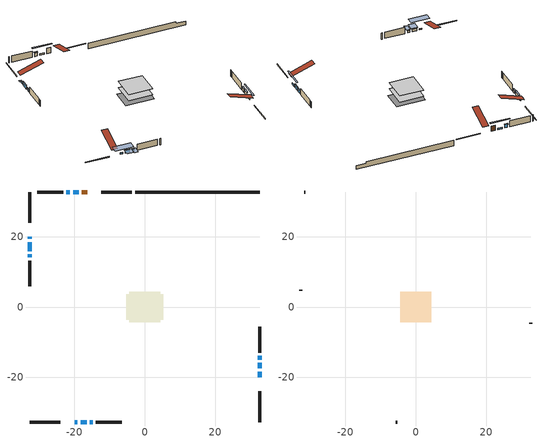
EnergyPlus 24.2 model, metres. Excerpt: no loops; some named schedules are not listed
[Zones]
conditioned space
 floor adiabatic (AdiabaticFloorConstruction): -4.35,-4.35 -4.35,4.35 4.35,4.35 4.35,-4.35 z0.61
 floor foundation (Slab1 construction): -5.18,-3.66 -5.18,3.66 5.18,3.66 5.18,-3.66 z-1.52
 wall outside (RimJoist1 construction): -3.64,32.65 -12.3,32.65 / -32.65,-32.65 -23.99,-32.65 / -32.65,32.65 -32.65,23.99 / 32.65,-32.65 32.65,-23.99 z0.61:0.91
 wall outside (AdiabaticWallConstruction 1): -16.39,32.65 -17.86,32.65 z0.61:2.64
 wall outside (AdiabaticWallConstruction): -32.65,19.9 -32.65,19.34 z0.61:1.53; 32.65,-19.9 32.65,-18.37 / -18.79,32.65 -20.31,32.65 / -19.9,-32.65 -19.13,-32.65 z0.61:1.17; 32.65,-17.44 32.65,-15.89 / 32.65,-14.96 32.65,-13.89 / -21.24,32.65 -22.26,32.65 / -32.65,18.41 -32.65,15.87 z0.61:1.98; -32.65,14.94 -32.65,14.08 / -18.2,-32.65 -16.48,-32.65 z0.61:1.63; -15.55,-32.65 -14.79,-32.65 z0.61:1.43
 wall outside (Wall1 construction): -23.19,32.65 -30.48,32.65 / -13.86,-32.65 -6.57,-32.65 / -32.65,13.15 -32.65,5.86 / 32.65,-12.97 32.65,-5.67 z0.61:3.05
 wall foundation (FoundationWall1 construction): -2.71,32.65,-1.52 -2.71,32.65,0.61 29.11,32.65,0.61 29.11,32.65,0.01 32.65,32.65,0.01 32.65,32.65,-1.52
 window (WindowConstruction 7): -32.65,19.89 -32.65,19.34 z0.61:1.52
 window (WindowConstruction 8): 32.65,-19.89 32.65,-18.37 z0.61:1.17
 window (WindowConstruction 9): -18.79,32.65 -20.31,32.65 z0.61:1.17
 window (WindowConstruction 10): -19.89,-32.65 -19.13,-32.65 z0.61:1.17
 window (WindowConstruction): 32.65,-17.44 32.65,-15.89 z0.61:1.98
 window (WindowConstruction 1): 32.65,-14.96 32.65,-13.9 z0.61:1.98
 window (WindowConstruction 2): -21.24,32.65 -22.26,32.65 z0.61:1.98
 window (WindowConstruction 3): -32.65,18.41 -32.65,15.87 z0.61:1.98
 window (WindowConstruction 4): -32.65,14.94 -32.65,14.08 z0.61:1.62
 window (WindowConstruction 5): -18.2,-32.65 -16.48,-32.65 z0.61:1.62
 window (WindowConstruction 6): -15.55,-32.65 -14.79,-32.65 z0.61:1.42
 door (Door): -16.39,32.65 -17.86,32.65 z0.61:2.64
 ceiling adiabatic (AdiabaticFloorConstruction): 4.35,-4.35 4.35,4.35 -4.35,4.35 -4.35,-4.35 z0.61
attic - vented
 floor to conditioned space (Floor1 construction Reversed): -4.35,-4.35 -4.35,4.35 4.35,4.35 4.35,-4.35 z3.05
 wall outside (Wall2 construction): -31.41,32.65 -31.72,32.65 / -5.64,-32.65 -5.32,-32.65 / -32.65,4.93 -32.65,4.61 / 32.65,-4.74 32.65,-4.43 z0.61:3.05
 roof outside (Roof1 construction): -15.46,32.65,3.05 -15.46,24.17,5.88 -13.23,24.17,5.88 -13.23,32.65,3.05; -20.82,-32.65,3.05 -20.82,-24.17,5.88 -23.06,-24.17,5.88 -23.06,-32.65,3.05; -32.65,20.82,3.05 -24.17,20.82,5.88 -24.17,23.06,5.88 -32.65,23.06,3.05; 32.65,-20.82,3.05 24.17,-20.82,5.88 24.17,-23.06,5.88 32.65,-23.06,3.05
shading: -32.65,19.19 -32.65,20.04 -33.56,20.04 -33.56,19.19 z1.67; 32.65,-15.5 32.65,-22.77 33.06,-22.77 33.06,-15.5 z4.04; -23.18,32.65 -15.92,32.65 -15.92,33.06 -23.18,33.06 z4.04; -16.08,-32.65 -22.95,-32.65 -22.95,-35.18 -16.08,-35.18 z4.22; 32.65,-15.77 32.65,-17.56 33.06,-17.56 33.06,-15.77 z2.1; 32.65,-13.78 32.65,-15.08 33.06,-15.08 33.06,-13.78 z2.1; -22.38,32.65 -21.12,32.65 -21.12,33.06 -22.38,33.06 z2.1; -32.65,15.75 -32.65,18.53 -33.06,18.53 -33.06,15.75 z2.1; -32.65,13.96 -32.65,15.06 -33.06,15.06 -33.06,13.96 z1.74; -16.18,-32.65 -18.5,-32.65 -18.5,-35.18 -16.18,-35.18 z1.92; -14.49,-32.65 -15.85,-32.65 -15.85,-35.18 -14.49,-35.18 z1.72
[Building]
Building 1: Terrain=Suburbs
[Site:Location]
Ottawa Intl AP_ON: Latitude {deg}=45.32; Longitude {deg}=-75.67; Time Zone {hr}=-5; Elevation {m}=115; Keep Site Location Information=Yes
[Site:GroundTemperature:Shallow]
1.18808, -1.19398, -1.38475, -0.254337, 4.28362, 8.80044, 12.7163, 15.1969, 15.4076, 13.3901, 9.57408, 5.19582
[Site:WaterMainsTemperature]
Calculation Method=Schedule; Temperature Schedule=mains temperature schedule
[Material] Roughness=Rough; Thermal Absorptance=0.9
Name | Thickness {m} | Conductivity {W/m-K} | Density {kg/m3} | Specific Heat {J/kg-K} | Solar Absorptance | Visible Absorptance
asphalt or fiberglass shingles | 0.00635 | 0.162714 | 1121.4 | 1465.45 | 0.4 | 0.4
ceiling loosefill ins | 0.0846667 | 0.0480833 | 16.02 | 1046.75 | 0.7 | 0.7
ceiling stud and cavity | 0.1397 | 0.0891429 | 65.682 | 1177.47 | 0.7 | 0.7
concrete 4.0 in. | 0.1016 | 1.803125 | 2242.8 | 837.4 | 0.7 | 0.7
concrete 8.0 in. | 0.2032 | 1.803125 | 2242.8 | 837.4 | 0.7 | 0.7
door material | 0.04445 | 0.053851 | 512.64 | 1214.23 | 0.7 | 0.7
floor covering | 0.0127 | 0.0433444 | 54.468 | 1339.84 | 0.6 | 0.6
floor rigid ins; wall rigid ins | 0.512978 | 0.029427 | 32.04 | 1214.23 | 0.7 | 0.7
floor stud and cavity | 0.1397 | 1.75129 | 37.0049 | 1207.88 | 0.7 | 0.7
furniture material conditioned space 1 | 0.1524 | 0.115458 | 640.8 | 1214.23 | 0.6 | 0.6
gypsum board | 0.0127 | 0.160291 | 801 | 837.4 | 0.6 | 0.6
osb sheathing 0.5 in. | 0.0127 | 0.115458 | 512.64 | 1214.23 | 0.7 | 0.7
osb sheathing 0.75 in. | 0.01905 | 0.115458 | 512.64 | 1214.23 | 0.7 | 0.7
osb sheathing 2.0 in. | 0.0508 | 0.115458 | 512.64 | 1214.23 | 0.7 | 0.7
rim joist stud and cavity | 0.0508 | 0.859146 | 125.044 | 1163.47 | 0.6 | 0.6
wall stud and cavity | 0.1397 | 0.0980698 | 139.0536 | 1170.24 | 0.7 | 0.7
wall stud and cavity 1 | 0.0889 | 6.1454 | 50.32683 | 1063.81 | 0.6 | 0.6
wall stud and cavity 2 | 0.0889 | 0.380278 | 52.3479 | 1209.89 | 0.7 | 0.7
wall stud and cavity 3 | 0.0889 | 0.391764 | 83.0341 | 1211.67 | 0.7 | 0.7
wood siding | 0.0254 | 0.102417 | 544.68 | 1172.36 | 0.4 | 0.4
wood siding 1 | 0.00254 | 0.102417 | 544.68 | 1172.36 | 0.4 | 0.4
wood siding 2; wood siding 3; wood siding 4 | 0.0254 | 0.102417 | 544.68 | 1172.36 | 0.7 | 0.7
[WindowMaterial:SimpleGlazingSystem]
Name | U-Factor {W/m2-K} | Solar Heat Gain Coefficient
WindowMaterial | 2.10767 | 0.59
WindowMaterial 1 | 2.17297 | 0.56
WindowMaterial 2 | 2.18376 | 0.56
WindowMaterial 3 | 2.05033 | 0.61
WindowMaterial 4 | 2.2729 | 0.52
WindowMaterial 5 | 2.35012 | 0.49
WindowMaterial 6 | 3.03092 | 0.6
WindowMaterial 7 | 2.592007 | 0.4
[Construction]
AdiabaticFloorConstruction: floor stud and cavity, floor rigid ins, osb sheathing 0.75 in., floor covering
AdiabaticWallConstruction: wood siding 3, wall rigid ins, wall stud and cavity 2, gypsum board
AdiabaticWallConstruction 1: wood siding 4, wall rigid ins, wall stud and cavity 2, gypsum board
Door: door material
Floor1 construction Reversed: gypsum board, ceiling stud and cavity, ceiling loosefill ins
FoundationWall1 construction: concrete 8.0 in.
furniture construction conditioned space 1: furniture material conditioned space 1
PartitionWallConstruction: gypsum board, wall stud and cavity 3, gypsum board
RimJoist1 construction: wood siding 2, osb sheathing 2.0 in., rim joist stud and cavity
Roof1 construction: asphalt or fiberglass shingles
Slab1 construction: concrete 4.0 in.
Wall1 construction: wood siding, osb sheathing 0.5 in., wall stud and cavity, gypsum board
Wall2 construction: wood siding 1, wall stud and cavity 1
WindowConstruction: WindowMaterial
WindowConstruction 1: WindowMaterial 1
WindowConstruction 10; WindowConstruction 8; WindowConstruction 9: WindowMaterial 7
WindowConstruction 2: WindowMaterial 2
WindowConstruction 3: WindowMaterial 3
WindowConstruction 4; WindowConstruction 5: WindowMaterial 4
WindowConstruction 6: WindowMaterial 5
WindowConstruction 7: WindowMaterial 6
[Zone] Multiplier=1; Part of Total Floor Area=Yes
Name | Volume {m3}
attic - vented | 34.7887
conditioned space | 369.7
[Space]
Name | Zone | Volume {m3}
attic - vented 1 | attic - vented | 34.7887
conditioned space 1 | conditioned space | 369.7
[ZoneInfiltration:EffectiveLeakageArea]
infil attic - vented 1: Zone or Space=attic - vented 1; Schedule=Always On Discrete; Effective Air Leakage Area {cm2}=3192; Stack Coefficient=0.000366136; Wind Coefficient=1.29283e-05
[ZoneMixing]
whole house fan mix: Zone or Space=attic - vented; Schedule=Always On Continuous; Design Flow Rate Calculation Method=Flow/Zone; Design Flow Rate {m3/s}=0; Source Zone or Space=conditioned space
[SurfaceProperty:ExposedFoundationPerimeter]
Slab1: Exposed Perimeter Calculation Method=TotalExposedPerimeter; Total Exposed Perimeter {m}=35.358
[InternalMass] Zone or ZoneList=conditioned space; Space or SpaceList=conditioned space 1
Name | Construction | Surface Area {m2}
furniture mass conditioned space 1 | furniture construction conditioned space 1 | 60.6438
partition wall mass | PartitionWallConstruction | 151.61
[Lights]
interior lighting: Zone or ZoneList or Space or SpaceList=conditioned space 1; Schedule=interior lighting schedule; Design Level Calculation Method=LightingLevel; Lighting Level {W}=343.2; Return Air Fraction=0; Fraction Radiant=0.6; Fraction Visible=0.2; Fraction Replaceable=1
[People]
occupants: Zone or ZoneList or Space or SpaceList=conditioned space 1; Number of People Schedule=occupants schedule; Number of People Calculation Method=People; Number of People=3; Fraction Radiant=0.314171; Sensible Heat Fraction=0.56303; Activity Level Schedule=occupants activity schedule; Carbon Dioxide Generation Rate {m3/s-W}=0; Enable ASHRAE 55 Comfort Warnings=No; Mean Radiant Temperature Calculation Type=EnclosureAveraged
[ElectricEquipment] Zone or ZoneList or Space or SpaceList=conditioned space 1; Design Level Calculation Method=EquipmentLevel
Name | Schedule | Design Level {W} | Fraction Latent | Fraction Radiant | Fraction Lost
clothes dryer | clothes dryer schedule | 140.772 | 0.015 | 0.081 | 0.85
clothes washer | clothes washer schedule | 32.1985 | 0.03 | 0.162 | 0.7
cooking range | cooking range schedule | 215.147 | 0.08 | 0.432 | 0.2
dishwasher | dishwasher schedule | 66.8632 | 0.3 | 0.18 | 0.4
fridge | fridge schedule | 72.9452 | 0 | 0.6 | 0
mech vent house fan | mech vent house fan schedule | 0 | 0 | 0 | 1
mech vent house fan cfis | mech vent house fan cfis schedule | 0 | 0 | 0 | 0
misc plug loads | misc plug loads schedule | 494.7 | 0.045 | 0.513 | 0.1
whole house fan | Always On Discrete | 0 | 0 | 0 | 1
[OtherEquipment] Zone or ZoneList or Space or SpaceList=conditioned space 1; Design Level Calculation Method=EquipmentLevel
Name | Fuel Type | Schedule | Design Level {W} | Fraction Latent | Fraction Radiant | Fraction Lost
clothes dryer 1 | Electricity | clothes dryer schedule | 0 | 0.015 | 0.081 | 0.85
cooking range 1 | Electricity | cooking range schedule | 0 | 0.08 | 0.432 | 0.2
general water use latent | None | general water use schedule | 62.594 | 1 | 0 | 0
general water use sensible | None | general water use schedule | -61.6891 | 0 | 0.6 | 0
mech vent house fan latent load | None | Always On Discrete | 0 | 1 | 0 | 0
mech vent house fan sensible load | None | Always On Discrete | 0 | 0 | 0 | 0
water heater energy adjustment1 | Electricity | Always On Discrete | 0.01 | 0 | 0 | 1
[ZoneInfiltration:DesignFlowRate] Zone or ZoneList or Space or SpaceList=conditioned space 1; Schedule=Always On Discrete; Design Flow Rate Calculation Method=Flow/Zone; Design Flow Rate {m3/s}=0
infil flow; natural vent flow; whole house fan flow
[Foundation:Kiva]
Foundation Kiva 1: Initial Indoor Air Temperature {C}=18; Wall Height Above Grade {m}=0.609996; Wall Depth Below Slab {m}=0.2032
[Foundation:Kiva:Settings]
Soil Conductivity {W/m-K}=0.849921; Soil Density {kg/m3}=1842.3; Soil Specific Heat {J/kg-K}=418.7; Ground Solar Absorptivity=0.9; Ground Thermal Absorptivity=0.9; Ground Surface Roughness {m}=0.03; Far-Field Width {m}=40; Deep-Ground Boundary Condition=ZeroFlux; Deep-Ground Depth {m}=40; Minimum Cell Dimension {m}=0.2; Maximum Cell Growth Coefficient=3; Simulation Timestep=Timestep
[Exterior:Lights]
exterior lighting: Schedule=exterior lighting schedule; Design Level {W}=75.6
[Schedule:Constant]
Name | Hourly Value
Always On Continuous; mech vent house fan schedule; mech vent house fan cfis schedule; Always On Discrete | 1
occupants activity schedule | 117.228
fridge schedule | 0
[Schedule:Day:Interval]
interior lighting schedule day: No, 01:00, 0.108182, 04:00, 0.0901515, 05:00, 0.0991667, 06:00, 0.162273, 07:00, 0.270455, 08:00, 0.342576, 10:00, 0.369621, 11:00, 0.351591, 12:00, 0.333561, 13:00, 0.324545, 14:00, 0.31553, 15:00, 0.333561, 16:00, 0.369621, 17:00, 0.450758, 18:00, 0.585985, 19:00, 0.775303, 20:00, 0.955606, 21:00, 0.991667, 22:00, 0.712197, 23:00, 0.360606, 24:00, 0.162273
interior lighting schedule day 1: No, 01:00, 0.100909, 04:00, 0.0840909, 05:00, 0.0925, 06:00, 0.151364, 07:00, 0.252273, 08:00, 0.319545, 10:00, 0.344773, 11:00, 0.327955, 12:00, 0.311136, 13:00, 0.302727, 14:00, 0.294318, 15:00, 0.311136, 16:00, 0.344773, 17:00, 0.420455, 18:00, 0.546591, 19:00, 0.723182, 20:00, 0.891364, 21:00, 0.925, 22:00, 0.664318, 23:00, 0.336364, 24:00, 0.151364
interior lighting schedule day 2: No, 01:00, 0.0927273, 04:00, 0.0772727, 05:00, 0.085, 06:00, 0.139091, 07:00, 0.231818, 08:00, 0.293636, 10:00, 0.316818, 11:00, 0.301364, 12:00, 0.285909, 13:00, 0.278182, 14:00, 0.270455, 15:00, 0.285909, 16:00, 0.316818, 17:00, 0.386364, 18:00, 0.502273, 19:00, 0.664545, 20:00, 0.819091, 21:00, 0.85, 22:00, 0.610455, 23:00, 0.309091, 24:00, 0.139091
interior lighting schedule day 3: No, 01:00, 0.0845455, 04:00, 0.0704545, 05:00, 0.0775, 06:00, 0.126818, 07:00, 0.211364, 08:00, 0.267727, 10:00, 0.288864, 11:00, 0.274773, 12:00, 0.260682, 13:00, 0.253636, 14:00, 0.246591, 15:00, 0.260682, 16:00, 0.288864, 17:00, 0.352273, 18:00, 0.457955, 19:00, 0.605909, 20:00, 0.746818, 21:00, 0.775, 22:00, 0.556591, 23:00, 0.281818, 24:00, 0.126818
interior lighting schedule default day: No, 24:00, 0
[Schedule:Week:Daily]
interior lighting schedule Week Rule - Jan1-Jan27: interior lighting schedule day, interior lighting schedule day, interior lighting schedule day, interior lighting schedule day, interior lighting schedule day, interior lighting schedule day, interior lighting schedule day, interior lighting schedule default day, interior lighting schedule default day, interior lighting schedule default day, interior lighting schedule default day, interior lighting schedule default day
interior lighting schedule Week Rule - Jan28-Feb3: interior lighting schedule day, interior lighting schedule day, interior lighting schedule day, interior lighting schedule day, interior lighting schedule day 1, interior lighting schedule day 1, interior lighting schedule day 1, interior lighting schedule default day, interior lighting schedule default day, interior lighting schedule default day, interior lighting schedule default day, interior lighting schedule default day
interior lighting schedule Week Rule - Feb4-Feb24: interior lighting schedule day 1, interior lighting schedule day 1, interior lighting schedule day 1, interior lighting schedule day 1, interior lighting schedule day 1, interior lighting schedule day 1, interior lighting schedule day 1, interior lighting schedule default day, interior lighting schedule default day, interior lighting schedule default day, interior lighting schedule default day, interior lighting schedule default day
interior lighting schedule Week Rule - Feb25-Mar3: interior lighting schedule day 1, interior lighting schedule day 1, interior lighting schedule day 1, interior lighting schedule day 1, interior lighting schedule day 2, interior lighting schedule day 2, interior lighting schedule day 2, interior lighting schedule default day, interior lighting schedule default day, interior lighting schedule default day, interior lighting schedule default day, interior lighting schedule default day
interior lighting schedule Week Rule - Mar4-Mar31: interior lighting schedule day 2, interior lighting schedule day 2, interior lighting schedule day 2, interior lighting schedule day 2, interior lighting schedule day 2, interior lighting schedule day 2, interior lighting schedule day 2, interior lighting schedule default day, interior lighting schedule default day, interior lighting schedule default day, interior lighting schedule default day, interior lighting schedule default day
interior lighting schedule Week Rule - Apr1-Apr28: interior lighting schedule day 3, interior lighting schedule day 3, interior lighting schedule day 3, interior lighting schedule day 3, interior lighting schedule day 3, interior lighting schedule day 3, interior lighting schedule day 3, interior lighting schedule default day, interior lighting schedule default day, interior lighting schedule default day, interior lighting schedule default day, interior lighting schedule default day
interior lighting schedule Week Rule - Apr29-May5: interior lighting schedule day 3, interior lighting schedule day 3, interior lighting schedule day 4, interior lighting schedule day 4, interior lighting schedule day 4, interior lighting schedule day 4, interior lighting schedule day 4, interior lighting schedule default day, interior lighting schedule default day, interior lighting schedule default day, interior lighting schedule default day, interior lighting schedule default day
interior lighting schedule Week Rule - May6-May26: interior lighting schedule day 4, interior lighting schedule day 4, interior lighting schedule day 4, interior lighting schedule day 4, interior lighting schedule day 4, interior lighting schedule day 4, interior lighting schedule day 4, interior lighting schedule default day, interior lighting schedule default day, interior lighting schedule default day, interior lighting schedule default day, interior lighting schedule default day
interior lighting schedule Week Rule - May27-Jun2: interior lighting schedule day 4, interior lighting schedule day 4, interior lighting schedule day 4, interior lighting schedule day 4, interior lighting schedule day 4, interior lighting schedule day 5, interior lighting schedule day 5, interior lighting schedule default day, interior lighting schedule default day, interior lighting schedule default day, interior lighting schedule default day, interior lighting schedule default day
interior lighting schedule Week Rule - Jun3-Jun30: interior lighting schedule day 5, interior lighting schedule day 5, interior lighting schedule day 5, interior lighting schedule day 5, interior lighting schedule day 5, interior lighting schedule day 5, interior lighting schedule day 5, interior lighting schedule default day, interior lighting schedule default day, interior lighting schedule default day, interior lighting schedule default day, interior lighting schedule default day
interior lighting schedule Week Rule - Jul1-Jul28: interior lighting schedule day 6, interior lighting schedule day 6, interior lighting schedule day 6, interior lighting schedule day 6, interior lighting schedule day 6, interior lighting schedule day 6, interior lighting schedule day 6, interior lighting schedule default day, interior lighting schedule default day, interior lighting schedule default day, interior lighting schedule default day, interior lighting schedule default day
interior lighting schedule Week Rule - Jul29-Aug4: interior lighting schedule day 6, interior lighting schedule day 6, interior lighting schedule day 6, interior lighting schedule day 7, interior lighting schedule day 7, interior lighting schedule day 7, interior lighting schedule day 7, interior lighting schedule default day, interior lighting schedule default day, interior lighting schedule default day, interior lighting schedule default day, interior lighting schedule default day
interior lighting schedule Week Rule - Aug5-Aug25: interior lighting schedule day 7, interior lighting schedule day 7, interior lighting schedule day 7, interior lighting schedule day 7, interior lighting schedule day 7, interior lighting schedule day 7, interior lighting schedule day 7, interior lighting schedule default day, interior lighting schedule default day, interior lighting schedule default day, interior lighting schedule default day, interior lighting schedule default day
interior lighting schedule Week Rule - Aug26-Sep1: interior lighting schedule day 7, interior lighting schedule day 7, interior lighting schedule day 7, interior lighting schedule day 7, interior lighting schedule day 7, interior lighting schedule day 7, interior lighting schedule day 8, interior lighting schedule default day, interior lighting schedule default day, interior lighting schedule default day, interior lighting schedule default day, interior lighting schedule default day
interior lighting schedule Week Rule - Sep2-Sep29: interior lighting schedule day 8, interior lighting schedule day 8, interior lighting schedule day 8, interior lighting schedule day 8, interior lighting schedule day 8, interior lighting schedule day 8, interior lighting schedule day 8, interior lighting schedule default day, interior lighting schedule default day, interior lighting schedule default day, interior lighting schedule default day, interior lighting schedule default day
interior lighting schedule Week Rule - Sep30-Oct6: interior lighting schedule day 8, interior lighting schedule day 9, interior lighting schedule day 9, interior lighting schedule day 9, interior lighting schedule day 9, interior lighting schedule day 9, interior lighting schedule day 9, interior lighting schedule default day, interior lighting schedule default day, interior lighting schedule default day, interior lighting schedule default day, interior lighting schedule default day
interior lighting schedule Week Rule - Oct7-Oct27: interior lighting schedule day 9, interior lighting schedule day 9, interior lighting schedule day 9, interior lighting schedule day 9, interior lighting schedule day 9, interior lighting schedule day 9, interior lighting schedule day 9, interior lighting schedule default day, interior lighting schedule default day, interior lighting schedule default day, interior lighting schedule default day, interior lighting schedule default day
interior lighting schedule Week Rule - Oct28-Nov3: interior lighting schedule day 9, interior lighting schedule day 9, interior lighting schedule day 9, interior lighting schedule day 9, interior lighting schedule day 10, interior lighting schedule day 10, interior lighting schedule day 10, interior lighting schedule default day, interior lighting schedule default day, interior lighting schedule default day, interior lighting schedule default day, interior lighting schedule default day
interior lighting schedule Week Rule - Nov4-Nov24: interior lighting schedule day 10, interior lighting schedule day 10, interior lighting schedule day 10, interior lighting schedule day 10, interior lighting schedule day 10, interior lighting schedule day 10, interior lighting schedule day 10, interior lighting schedule default day, interior lighting schedule default day, interior lighting schedule default day, interior lighting schedule default day, interior lighting schedule default day
interior lighting schedule Week Rule - Nov25-Dec1: interior lighting schedule day 10, interior lighting schedule day 10, interior lighting schedule day 10, interior lighting schedule day 10, interior lighting schedule day 10, interior lighting schedule day 10, interior lighting schedule day 11, interior lighting schedule default day, interior lighting schedule default day, interior lighting schedule default day, interior lighting schedule default day, interior lighting schedule default day
interior lighting schedule Week Rule - Dec2-Dec31: interior lighting schedule day 11, interior lighting schedule day 11, interior lighting schedule day 11, interior lighting schedule day 11, interior lighting schedule day 11, interior lighting schedule day 11, interior lighting schedule day 11, interior lighting schedule default day, interior lighting schedule default day, interior lighting schedule default day, interior lighting schedule default day, interior lighting schedule default day
occupants schedule Week Rule - Jan1-Dec31: occupants schedule day, occupants schedule day, occupants schedule day, occupants schedule day, occupants schedule day, occupants schedule day, occupants schedule day, occupants schedule default day, occupants schedule default day, occupants schedule default day, occupants schedule default day, occupants schedule default day
clothes dryer schedule Week Rule - Jan1-Dec31: clothes dryer schedule day, clothes dryer schedule day, clothes dryer schedule day, clothes dryer schedule day, clothes dryer schedule day, clothes dryer schedule day, clothes dryer schedule day, clothes dryer schedule default day, clothes dryer schedule default day, clothes dryer schedule default day, clothes dryer schedule default day, clothes dryer schedule default day
clothes washer schedule Week Rule - Jan1-Dec31: clothes washer schedule day, clothes washer schedule day, clothes washer schedule day, clothes washer schedule day, clothes washer schedule day, clothes washer schedule day, clothes washer schedule day, clothes washer schedule default day, clothes washer schedule default day, clothes washer schedule default day, clothes washer schedule default day, clothes washer schedule default day
cooking range schedule Week Rule - Jan1-Dec31: cooking range schedule day, cooking range schedule day, cooking range schedule day, cooking range schedule day, cooking range schedule day, cooking range schedule day, cooking range schedule day, cooking range schedule default day, cooking range schedule default day, cooking range schedule default day, cooking range schedule default day, cooking range schedule default day
dishwasher schedule Week Rule - Jan1-Dec31: dishwasher schedule day, dishwasher schedule day, dishwasher schedule day, dishwasher schedule day, dishwasher schedule day, dishwasher schedule day, dishwasher schedule day, dishwasher schedule default day, dishwasher schedule default day, dishwasher schedule default day, dishwasher schedule default day, dishwasher schedule default day
misc plug loads schedule Week Rule - Jan1-Dec31: misc plug loads schedule day, misc plug loads schedule day, misc plug loads schedule day, misc plug loads schedule day, misc plug loads schedule day, misc plug loads schedule day, misc plug loads schedule day, misc plug loads schedule default day, misc plug loads schedule default day, misc plug loads schedule default day, misc plug loads schedule default day, misc plug loads schedule default day
general water use schedule Week Rule - Jan1-Dec31: general water use schedule day, general water use schedule day, general water use schedule day, general water use schedule day, general water use schedule day, general water use schedule day, general water use schedule day, general water use schedule default day, general water use schedule default day, general water use schedule default day, general water use schedule default day, general water use schedule default day
exterior lighting schedule Week Rule - Jan1-Jan27: exterior lighting schedule day, exterior lighting schedule day, exterior lighting schedule day, exterior lighting schedule day, exterior lighting schedule day, exterior lighting schedule day, exterior lighting schedule day, exterior lighting schedule default day, exterior lighting schedule default day, exterior lighting schedule default day, exterior lighting schedule default day, exterior lighting schedule default day
exterior lighting schedule Week Rule - Jan28-Feb3: exterior lighting schedule day, exterior lighting schedule day, exterior lighting schedule day, exterior lighting schedule day, exterior lighting schedule day 1, exterior lighting schedule day 1, exterior lighting schedule day 1, exterior lighting schedule default day, exterior lighting schedule default day, exterior lighting schedule default day, exterior lighting schedule default day, exterior lighting schedule default day
exterior lighting schedule Week Rule - Feb4-Feb24: exterior lighting schedule day 1, exterior lighting schedule day 1, exterior lighting schedule day 1, exterior lighting schedule day 1, exterior lighting schedule day 1, exterior lighting schedule day 1, exterior lighting schedule day 1, exterior lighting schedule default day, exterior lighting schedule default day, exterior lighting schedule default day, exterior lighting schedule default day, exterior lighting schedule default day
exterior lighting schedule Week Rule - Feb25-Mar3: exterior lighting schedule day 1, exterior lighting schedule day 1, exterior lighting schedule day 1, exterior lighting schedule day 1, exterior lighting schedule day 2, exterior lighting schedule day 2, exterior lighting schedule day 2, exterior lighting schedule default day, exterior lighting schedule default day, exterior lighting schedule default day, exterior lighting schedule default day, exterior lighting schedule default day
exterior lighting schedule Week Rule - Mar4-Mar31: exterior lighting schedule day 2, exterior lighting schedule day 2, exterior lighting schedule day 2, exterior lighting schedule day 2, exterior lighting schedule day 2, exterior lighting schedule day 2, exterior lighting schedule day 2, exterior lighting schedule default day, exterior lighting schedule default day, exterior lighting schedule default day, exterior lighting schedule default day, exterior lighting schedule default day
exterior lighting schedule Week Rule - Apr1-Apr28: exterior lighting schedule day 3, exterior lighting schedule day 3, exterior lighting schedule day 3, exterior lighting schedule day 3, exterior lighting schedule day 3, exterior lighting schedule day 3, exterior lighting schedule day 3, exterior lighting schedule default day, exterior lighting schedule default day, exterior lighting schedule default day, exterior lighting schedule default day, exterior lighting schedule default day
exterior lighting schedule Week Rule - Apr29-May5: exterior lighting schedule day 3, exterior lighting schedule day 3, exterior lighting schedule day 4, exterior lighting schedule day 4, exterior lighting schedule day 4, exterior lighting schedule day 4, exterior lighting schedule day 4, exterior lighting schedule default day, exterior lighting schedule default day, exterior lighting schedule default day, exterior lighting schedule default day, exterior lighting schedule default day
exterior lighting schedule Week Rule - May6-May26: exterior lighting schedule day 4, exterior lighting schedule day 4, exterior lighting schedule day 4, exterior lighting schedule day 4, exterior lighting schedule day 4, exterior lighting schedule day 4, exterior lighting schedule day 4, exterior lighting schedule default day, exterior lighting schedule default day, exterior lighting schedule default day, exterior lighting schedule default day, exterior lighting schedule default day
exterior lighting schedule Week Rule - May27-Jun2: exterior lighting schedule day 4, exterior lighting schedule day 4, exterior lighting schedule day 4, exterior lighting schedule day 4, exterior lighting schedule day 4, exterior lighting schedule day 5, exterior lighting schedule day 5, exterior lighting schedule default day, exterior lighting schedule default day, exterior lighting schedule default day, exterior lighting schedule default day, exterior lighting schedule default day
exterior lighting schedule Week Rule - Jun3-Jun30: exterior lighting schedule day 5, exterior lighting schedule day 5, exterior lighting schedule day 5, exterior lighting schedule day 5, exterior lighting schedule day 5, exterior lighting schedule day 5, exterior lighting schedule day 5, exterior lighting schedule default day, exterior lighting schedule default day, exterior lighting schedule default day, exterior lighting schedule default day, exterior lighting schedule default day
exterior lighting schedule Week Rule - Jul1-Jul28: exterior lighting schedule day 6, exterior lighting schedule day 6, exterior lighting schedule day 6, exterior lighting schedule day 6, exterior lighting schedule day 6, exterior lighting schedule day 6, exterior lighting schedule day 6, exterior lighting schedule default day, exterior lighting schedule default day, exterior lighting schedule default day, exterior lighting schedule default day, exterior lighting schedule default day
exterior lighting schedule Week Rule - Jul29-Aug4: exterior lighting schedule day 6, exterior lighting schedule day 6, exterior lighting schedule day 6, exterior lighting schedule day 7, exterior lighting schedule day 7, exterior lighting schedule day 7, exterior lighting schedule day 7, exterior lighting schedule default day, exterior lighting schedule default day, exterior lighting schedule default day, exterior lighting schedule default day, exterior lighting schedule default day
exterior lighting schedule Week Rule - Aug5-Aug25: exterior lighting schedule day 7, exterior lighting schedule day 7, exterior lighting schedule day 7, exterior lighting schedule day 7, exterior lighting schedule day 7, exterior lighting schedule day 7, exterior lighting schedule day 7, exterior lighting schedule default day, exterior lighting schedule default day, exterior lighting schedule default day, exterior lighting schedule default day, exterior lighting schedule default day
exterior lighting schedule Week Rule - Aug26-Sep1: exterior lighting schedule day 7, exterior lighting schedule day 7, exterior lighting schedule day 7, exterior lighting schedule day 7, exterior lighting schedule day 7, exterior lighting schedule day 7, exterior lighting schedule day 8, exterior lighting schedule default day, exterior lighting schedule default day, exterior lighting schedule default day, exterior lighting schedule default day, exterior lighting schedule default day
exterior lighting schedule Week Rule - Sep2-Sep29: exterior lighting schedule day 8, exterior lighting schedule day 8, exterior lighting schedule day 8, exterior lighting schedule day 8, exterior lighting schedule day 8, exterior lighting schedule day 8, exterior lighting schedule day 8, exterior lighting schedule default day, exterior lighting schedule default day, exterior lighting schedule default day, exterior lighting schedule default day, exterior lighting schedule default day
exterior lighting schedule Week Rule - Sep30-Oct6: exterior lighting schedule day 8, exterior lighting schedule day 9, exterior lighting schedule day 9, exterior lighting schedule day 9, exterior lighting schedule day 9, exterior lighting schedule day 9, exterior lighting schedule day 9, exterior lighting schedule default day, exterior lighting schedule default day, exterior lighting schedule default day, exterior lighting schedule default day, exterior lighting schedule default day
exterior lighting schedule Week Rule - Oct7-Oct27: exterior lighting schedule day 9, exterior lighting schedule day 9, exterior lighting schedule day 9, exterior lighting schedule day 9, exterior lighting schedule day 9, exterior lighting schedule day 9, exterior lighting schedule day 9, exterior lighting schedule default day, exterior lighting schedule default day, exterior lighting schedule default day, exterior lighting schedule default day, exterior lighting schedule default day
exterior lighting schedule Week Rule - Oct28-Nov3: exterior lighting schedule day 9, exterior lighting schedule day 9, exterior lighting schedule day 9, exterior lighting schedule day 9, exterior lighting schedule day 10, exterior lighting schedule day 10, exterior lighting schedule day 10, exterior lighting schedule default day, exterior lighting schedule default day, exterior lighting schedule default day, exterior lighting schedule default day, exterior lighting schedule default day
exterior lighting schedule Week Rule - Nov4-Nov24: exterior lighting schedule day 10, exterior lighting schedule day 10, exterior lighting schedule day 10, exterior lighting schedule day 10, exterior lighting schedule day 10, exterior lighting schedule day 10, exterior lighting schedule day 10, exterior lighting schedule default day, exterior lighting schedule default day, exterior lighting schedule default day, exterior lighting schedule default day, exterior lighting schedule default day
exterior lighting schedule Week Rule - Nov25-Dec1: exterior lighting schedule day 10, exterior lighting schedule day 10, exterior lighting schedule day 10, exterior lighting schedule day 10, exterior lighting schedule day 10, exterior lighting schedule day 10, exterior lighting schedule day 11, exterior lighting schedule default day, exterior lighting schedule default day, exterior lighting schedule default day, exterior lighting schedule default day, exterior lighting schedule default day
exterior lighting schedule Week Rule - Dec2-Dec31: exterior lighting schedule day 11, exterior lighting schedule day 11, exterior lighting schedule day 11, exterior lighting schedule day 11, exterior lighting schedule day 11, exterior lighting schedule day 11, exterior lighting schedule day 11, exterior lighting schedule default day, exterior lighting schedule default day, exterior lighting schedule default day, exterior lighting schedule default day, exterior lighting schedule default day
[Schedule:Year]
interior lighting schedule: interior lighting schedule Week Rule - Jan1-Jan27, 1, 1, 1, 27, interior lighting schedule Week Rule - Jan28-Feb3, 1, 28, 2, 3, interior lighting schedule Week Rule - Feb4-Feb24, 2, 4, 2, 24, interior lighting schedule Week Rule - Feb25-Mar3, 2, 25, 3, 3, interior lighting schedule Week Rule - Mar4-Mar31, 3, 4, 3, 31, interior lighting schedule Week Rule - Apr1-Apr28, 4, 1, 4, 28, interior lighting schedule Week Rule - Apr29-May5, 4, 29, 5, 5, interior lighting schedule Week Rule - May6-May26, 5, 6, 5, 26, interior lighting schedule Week Rule - May27-Jun2, 5, 27, 6, 2, interior lighting schedule Week Rule - Jun3-Jun30, 6, 3, 6, 30, interior lighting schedule Week Rule - Jul1-Jul28, 7, 1, 7, 28, interior lighting schedule Week Rule - Jul29-Aug4, 7, 29, 8, 4, interior lighting schedule Week Rule - Aug5-Aug25, 8, 5, 8, 25, interior lighting schedule Week Rule - Aug26-Sep1, 8, 26, 9, 1, interior lighting schedule Week Rule - Sep2-Sep29, 9, 2, 9, 29, interior lighting schedule Week Rule - Sep30-Oct6, 9, 30, 10, 6, interior lighting schedule Week Rule - Oct7-Oct27, 10, 7, 10, 27, interior lighting schedule Week Rule - Oct28-Nov3, 10, 28, 11, 3, interior lighting schedule Week Rule - Nov4-Nov24, 11, 4, 11, 24, interior lighting schedule Week Rule - Nov25-Dec1, 11, 25, 12, 1, interior lighting schedule Week Rule - Dec2-Dec31, 12, 2, 12, 31
occupants schedule: occupants schedule Week Rule - Jan1-Dec31, 1, 1, 12, 31
clothes dryer schedule: clothes dryer schedule Week Rule - Jan1-Dec31, 1, 1, 12, 31
clothes washer schedule: clothes washer schedule Week Rule - Jan1-Dec31, 1, 1, 12, 31
cooking range schedule: cooking range schedule Week Rule - Jan1-Dec31, 1, 1, 12, 31
dishwasher schedule: dishwasher schedule Week Rule - Jan1-Dec31, 1, 1, 12, 31
misc plug loads schedule: misc plug loads schedule Week Rule - Jan1-Dec31, 1, 1, 12, 31
general water use schedule: general water use schedule Week Rule - Jan1-Dec31, 1, 1, 12, 31
exterior lighting schedule: exterior lighting schedule Week Rule - Jan1-Jan27, 1, 1, 1, 27, exterior lighting schedule Week Rule - Jan28-Feb3, 1, 28, 2, 3, exterior lighting schedule Week Rule - Feb4-Feb24, 2, 4, 2, 24, exterior lighting schedule Week Rule - Feb25-Mar3, 2, 25, 3, 3, exterior lighting schedule Week Rule - Mar4-Mar31, 3, 4, 3, 31, exterior lighting schedule Week Rule - Apr1-Apr28, 4, 1, 4, 28, exterior lighting schedule Week Rule - Apr29-May5, 4, 29, 5, 5, exterior lighting schedule Week Rule - May6-May26, 5, 6, 5, 26, exterior lighting schedule Week Rule - May27-Jun2, 5, 27, 6, 2, exterior lighting schedule Week Rule - Jun3-Jun30, 6, 3, 6, 30, exterior lighting schedule Week Rule - Jul1-Jul28, 7, 1, 7, 28, exterior lighting schedule Week Rule - Jul29-Aug4, 7, 29, 8, 4, exterior lighting schedule Week Rule - Aug5-Aug25, 8, 5, 8, 25, exterior lighting schedule Week Rule - Aug26-Sep1, 8, 26, 9, 1, exterior lighting schedule Week Rule - Sep2-Sep29, 9, 2, 9, 29, exterior lighting schedule Week Rule - Sep30-Oct6, 9, 30, 10, 6, exterior lighting schedule Week Rule - Oct7-Oct27, 10, 7, 10, 27, exterior lighting schedule Week Rule - Oct28-Nov3, 10, 28, 11, 3, exterior lighting schedule Week Rule - Nov4-Nov24, 11, 4, 11, 24, exterior lighting schedule Week Rule - Nov25-Dec1, 11, 25, 12, 1, exterior lighting schedule Week Rule - Dec2-Dec31, 12, 2, 12, 31
[Schedule:Compact]
mains temperature schedule: Through: 01/01, For: AllDays, Until: 24:00, 5.98056, Through: 01/02, For: AllDays, Until: 24:00, 5.90111, Through: 01/03, For: AllDays, Until: 24:00, 5.82222, Through: 01/04, For: AllDays, Until: 24:00, 5.74556, Through: 01/05, For: AllDays, Until: 24:00, 5.66944, Through: 01/06, For: AllDays, Until: 24:00, 5.595, Through: 01/07, For: AllDays, Until: 24:00, 5.52222, Through: 01/08, For: AllDays, Until: 24:00, 5.45, Through: 01/09, For: AllDays, Until: 24:00, 5.38, Through: 01/10, For: AllDays, Until: 24:00, 5.31111, Through: 01/11, For: AllDays, Until: 24:00, 5.24333, Through: 01/12, For: AllDays, Until: 24:00, 5.17778, Through: 01/13, For: AllDays, Until: 24:00, 5.11333, Through: 01/14, For: AllDays, Until: 24:00, 5.05, Through: 01/15, For: AllDays, Until: 24:00, 4.98833, Through: 01/16, For: AllDays, Until: 24:00, 4.92889, Through: 01/17, For: AllDays, Until: 24:00, 4.87, Through: 01/18, For: AllDays, Until: 24:00, 4.81333, Through: 01/19, For: AllDays, Until: 24:00, 4.75833, Through: 01/20, For: AllDays, Until: 24:00, 4.70444, Through: 01/21, For: AllDays, Until: 24:00, 4.65278, Through: 01/22, For: AllDays, Until: 24:00, 4.60222, Through: 01/23, For: AllDays, Until: 24:00, 4.55333, Through: 01/24, For: AllDays, Until: 24:00, 4.50667, Through: 01/25, For: AllDays, Until: 24:00, 4.46111, Through: 01/26, For: AllDays, Until: 24:00, 4.41722, Through: 01/27, For: AllDays, Until: 24:00, 4.37556, Through: 01/28, For: AllDays, Until: 24:00, 4.335, Through: 01/29, For: AllDays, Until: 24:00, 4.29667, Through: 01/30, For: AllDays, Until: 24:00, 4.26, Through: 01/31, For: AllDays, Until: 24:00, 4.225, Through: 02/01, For: AllDays, Until: 24:00, 4.19167, Through: 02/02, For: AllDays, Until: 24:00, 4.16, Through: 02/03, For: AllDays, Until: 24:00, 4.13056, Through: 02/04, For: AllDays, Until: 24:00, 4.10278, Through: 02/05, For: AllDays, Until: 24:00, 4.07667, Through: 02/06, For: AllDays, Until: 24:00, 4.05222, Through: 02/07, For: AllDays, Until: 24:00, 4.03, Through: 02/08, For: AllDays, Until: 24:00, 4.00889, Through: 02/09, For: AllDays, Until: 24:00, 3.99056, Through: 02/10, For: AllDays, Until: 24:00, 3.97333, Through: 02/11, For: AllDays, Until: 24:00, 3.95833, Through: 02/12, For: AllDays, Until: 24:00, 3.945, Through: 02/13, For: AllDays, Until: 24:00, 3.93333, Through: 02/14, For: AllDays, Until: 24:00, 3.92389, Through: 02/15, For: AllDays, Until: 24:00, 3.91611, Through: 02/16, For: AllDays, Until: 24:00, 3.91, Through: 02/17, For: AllDays, Until: 24:00, 3.90611, Through: 02/18, For: AllDays, Until: 24:00, 3.90389, Through: 02/19, For: AllDays, Until: 24:00, 3.90389, Through: 02/20, For: AllDays, Until: 24:00, 3.905, Through: 02/21, For: AllDays, Until: 24:00, 3.90889, Through: 02/22, For: AllDays, Until: 24:00, 3.91389, Through: 02/23, For: AllDays, Until: 24:00, 3.92111, Through: 02/24, For: AllDays, Until: 24:00, 3.93, Through: 02/25, For: AllDays, Until: 24:00, 3.94056, Through: 02/26, For: AllDays, Until: 24:00, 3.95333, Through: 02/27, For: AllDays, Until: 24:00, 3.96778, Through: 02/28, For: AllDays, Until: 24:00, 3.98444, Through: 03/01, For: AllDays, Until: 24:00, 4.00278, Through: 03/02, For: AllDays, Until: 24:00, 4.02278, Through: 03/03, For: AllDays, Until: 24:00, 4.04444, Through: 03/04, For: AllDays, Until: 24:00, 4.06833, Through: 03/05, For: AllDays, Until: 24:00, 4.09389, Through: 03/06, For: AllDays, Until: 24:00, 4.12111, Through: 03/07, For: AllDays, Until: 24:00, 4.15, Through: 03/08, For: AllDays, Until: 24:00, 4.18111, Through: 03/09, For: AllDays, Until: 24:00, 4.21333, Through: 03/10, For: AllDays, Until: 24:00, 4.24778, Through: 03/11, For: AllDays, Until: 24:00, 4.28389, Through: 03/12, For: AllDays, Until: 24:00, 4.32222, Through: 03/13, For: AllDays, Until: 24:00, 4.36167, Through: 03/14, For: AllDays, Until: 24:00, 4.40333, Through: 03/15, For: AllDays, Until: 24:00, 4.44611, Through: 03/16, For: AllDays, Until: 24:00, 4.49111, Through: 03/17, For: AllDays, Until: 24:00, 4.53722, Through: 03/18, For: AllDays, Until: 24:00, 4.58556, Through: 03/19, For: AllDays, Until: 24:00, 4.63556, Through: 03/20, For: AllDays, Until: 24:00, 4.68667, Through: 03/21, For: AllDays, Until: 24:00, 4.74, Through: 03/22, For: AllDays, Until: 24:00, 4.79444, Through: 03/23, For: AllDays, Until: 24:00, 4.85111, Through: 03/24, For: AllDays, Until: 24:00, 4.90889, Through: 03/25, For: AllDays, Until: 24:00, 4.96833, Through: 03/26, For: AllDays, Until: 24:00, 5.02944, Through: 03/27, For: AllDays, Until: 24:00, 5.09167, Through: 03/28, For: AllDays, Until: 24:00, 5.15556, Through: 03/29, For: AllDays, Until: 24:00, 5.22111, Through: 03/30, For: AllDays, Until: 24:00, 5.28833, Through: 03/31, For: AllDays, Until: 24:00, 5.35667, Through: 04/01, For: AllDays, Until: 24:00, 5.42667, Through: 04/02, For: AllDays, Until: 24:00, 5.49778, Through: 04/03, For: AllDays, Until: 24:00, 5.57056, Through: 04/04, For: AllDays, Until: 24:00, 5.64444, Through: 04/05, For: AllDays, Until: 24:00, 5.71944, Through: 04/06, For: AllDays, Until: 24:00, 5.79611, Through: 04/07, For: AllDays, Until: 24:00, 5.87444, Through: 04/08, For: AllDays, Until: 24:00, 5.95389, Through: 04/09, For: AllDays, Until: 24:00, 6.03389, Through: 04/10, For: AllDays, Until: 24:00, 6.11611, Through: 04/11, For: AllDays, Until: 24:00, 6.19889, Through: 04/12, For: AllDays, Until: 24:00, 6.28278, Through: 04/13, For: AllDays, Until: 24:00, 6.36833, Through: 04/14, For: AllDays, Until: 24:00, 6.45444, Through: 04/15, For: AllDays, Until: 24:00, 6.54222, Through: 04/16, For: AllDays, Until: 24:00, 6.63056, Through: 04/17, For: AllDays, Until: 24:00, 6.72056, Through: 04/18, For: AllDays, Until: 24:00, 6.81111, Through: 04/19, For: AllDays, Until: 24:00, 6.90278, Through: 04/20, For: AllDays, Until: 24:00, 6.99556, Through: 04/21, For: AllDays, Until: 24:00, 7.08889, Through: 04/22, For: AllDays, Until: 24:00, 7.18333, Through: 04/23, For: AllDays, Until: 24:00, 7.27889, Through: 04/24, For: AllDays, Until: 24:00, 7.375, Through: 04/25, For: AllDays, Until: 24:00, 7.47222, Through: 04/26, For: AllDays, Until: 24:00, 7.57, Through: 04/27, For: AllDays, Until: 24:00, 7.66889, Through: 04/28, For: AllDays, Until: 24:00, 7.76833, Through: 04/29, For: AllDays, Until: 24:00, 7.86833, Through: 04/30, For: AllDays, Until: 24:00, 7.96889, Through: 05/01, For: AllDays, Until: 24:00, 8.07056, Through: 05/02, For: AllDays, Until: 24:00, 8.17278, Through: 05/03, For: AllDays, Until: 24:00, 8.275, Through: 05/04, For: AllDays, Until: 24:00, 8.37833, Through: 05/05, For: AllDays, Until: 24:00, 8.48222, Through: 05/06, For: AllDays, Until: 24:00, 8.58667, Through: 05/07, For: AllDays, Until: 24:00, 8.69111, Through: 05/08, For: AllDays, Until: 24:00, 8.79667, Through: 05/09, For: AllDays, Until: 24:00, 8.90222, Through: 05/10, For: AllDays, Until: 24:00, 9.00833, Through: 05/11, For: AllDays, Until: 24:00, 9.11444, Through: 05/12, For: AllDays, Until: 24:00, 9.22111, Through: 05/13, For: AllDays, Until: 24:00, 9.32778, Through: 05/14, For: AllDays, Until: 24:00, 9.435, Through: 05/15, For: AllDays, Until: 24:00, 9.54278, Through: 05/16, For: AllDays, Until: 24:00, 9.65, Through: 05/17, For: AllDays, Until: 24:00, 9.75778, Through: 05/18, For: AllDays, Until: 24:00, 9.86611, Through: 05/19, For: AllDays, Until: 24:00, 9.97389, Through: 05/20, For: AllDays, Until: 24:00, 10.0822, Through: 05/21, For: AllDays, Until: 24:00, 10.19, Through: 05/22, For: AllDays, Until: 24:00, 10.2983, Through: 05/23, For: AllDays, Until: 24:00, 10.4061, Through: 05/24, For: AllDays, Until: 24:00, 10.5139, Through: 05/25, For: AllDays, Until: 24:00, 10.6222, Through: 05/26, For: AllDays, Until: 24:00, 10.73, Through: 05/27, For: AllDays, Until: 24:00, 10.8372, Through: 05/28, For: AllDays, Until: 24:00, 10.945, Through: 05/29, For: AllDays, Until: 24:00, 11.0517, Through: 05/30, For: AllDays, Until: 24:00, 11.1589, Through: 05/31, For: AllDays, Until: 24:00, 11.2656, Through: 06/01, For: AllDays, Until: 24:00, 11.3717, Through: 06/02, For: AllDays, Until: 24:00, 11.4778, Through: 06/03, For: AllDays, Until: 24:00, 11.5833, Through: 06/04, For: AllDays, Until: 24:00, 11.6883, Through: 06/05, For: AllDays, Until: 24:00, 11.7933, Through: 06/06, For: AllDays, Until: 24:00, 11.8972, Through: 06/07, For: AllDays, Until: 24:00, 12.0011, Through: 06/08, For: AllDays, Until: 24:00, 12.1044, Through: 06/09, For: AllDays, Until: 24:00, 12.2067, Through: 06/10, For: AllDays, Until: 24:00, 12.3089, Through: 06/11, For: AllDays, Until: 24:00, 12.4106, Through: 06/12, For: AllDays, Until: 24:00, 12.5111, Through: 06/13, For: AllDays, Until: 24:00, 12.6111, Through: 06/14, For: AllDays, Until: 24:00, 12.7106, Through: 06/15, For: AllDays, Until: 24:00, 12.8089, Through: 06/16, For: AllDays, Until: 24:00, 12.9067, Through: 06/17, For: AllDays, Until: 24:00, 13.0039, Through: 06/18, For: AllDays, Until: 24:00, 13.1, Through: 06/19, For: AllDays, Until: 24:00, 13.195, Through: 06/20, For: AllDays, Until: 24:00, 13.2894, Through: 06/21, For: AllDays, Until: 24:00, 13.3833, Through: 06/22, For: AllDays, Until: 24:00, 13.4756, Through: 06/23, For: AllDays, Until: 24:00, 13.5672, Through: 06/24, For: AllDays, Until: 24:00, 13.6578, Through: 06/25, For: AllDays, Until: 24:00, 13.7472, Through: 06/26, For: AllDays, Until: 24:00, 13.8356, Through: 06/27, For: AllDays, Until: 24:00, 13.9233, Through: 06/28, For: AllDays, Until: 24:00, 14.0094, Through: 06/29, For: AllDays, Until: 24:00, 14.0944, Through: 06/30, For: AllDays, Until: 24:00, 14.1789, Through: 07/01, For: AllDays, Until: 24:00, 14.2617, Through: 07/02, For: AllDays, Until: 24:00, 14.3433, Through: 07/03, For: AllDays, Until: 24:00, 14.4233, Through: 07/04, For: AllDays, Until: 24:00, 14.5028, Through: 07/05, For: AllDays, Until: 24:00, 14.5806, Through: 07/06, For: AllDays, Until: 24:00, 14.6567, Through: 07/07, For: AllDays, Until: 24:00, 14.7322, Through: 07/08, For: AllDays, Until: 24:00, 14.8061, Through: 07/09, For: AllDays, Until: 24:00, 14.8783, Through: 07/10, For: AllDays, Until: 24:00, 14.9494, Through: 07/11, For: AllDays, Until: 24:00, 15.0194, Through: 07/12, For: AllDays, Until: 24:00, 15.0878, Through: 07/13, For: AllDays, Until: 24:00, 15.1544, Through: 07/14, For: AllDays, Until: 24:00, 15.22, Through: 07/15, For: AllDays, Until: 24:00, 15.2833, Through: 07/16, For: AllDays, Until: 24:00, 15.3461, Through: 07/17, For: AllDays, Until: 24:00, 15.4067, Through: 07/18, For: AllDays, Until: 24:00, 15.4661, Through: 07/19, For: AllDays, Until: 24:00, 15.5239, Through: 07/20, For: AllDays, Until: 24:00, 15.58, Through: 07/21, For: AllDays, Until: 24:00, 15.6344, Through: 07/22, For: AllDays, Until: 24:00, 15.6872, Through: 07/23, For: AllDays, Until: 24:00, 15.7383, Through: 07/24, For: AllDays, Until: 24:00, 15.7883, Through: 07/25, For: AllDays, Until: 24:00, 15.8361, Through: 07/26, For: AllDays, Until: 24:00, 15.8822, Through: 07/27, For: AllDays, Until: 24:00, 15.9272, Through: 07/28, For: AllDays, Until: 24:00, 15.97, Through: 07/29, For: AllDays, Until: 24:00, 16.0111, Through: 07/30, For: AllDays, Until: 24:00, 16.0506, Through: 07/31, For: AllDays, Until: 24:00, 16.0883, Through: 08/01, For: AllDays, Until: 24:00, 16.1244, Through: 08/02, For: AllDays, Until: 24:00, 16.1583, Through: 08/03, For: AllDays, Until: 24:00, 16.1911, Through: 08/04, For: AllDays, Until: 24:00, 16.2217, Through: 08/05, For: AllDays, Until: 24:00, 16.2506, Through: 08/06, For: AllDays, Until: 24:00, 16.2778, Through: 08/07, For: AllDays, Until: 24:00, 16.3028, Through: 08/08, For: AllDays, Until: 24:00, 16.3267, Through: 08/09, For: AllDays, Until: 24:00, 16.3483, Through: 08/10, For: AllDays, Until: 24:00, 16.3678, Through: 08/11, For: AllDays, Until: 24:00, 16.3861, Through: 08/12, For: AllDays, Until: 24:00, 16.4022, Through: 08/13, For: AllDays, Until: 24:00, 16.4167, Through: 08/14, For: AllDays, Until: 24:00, 16.4289, Through: 08/15, For: AllDays, Until: 24:00, 16.4394, Through: 08/16, For: AllDays, Until: 24:00, 16.4483, Through: 08/17, For: AllDays, Until: 24:00, 16.455, Through: 08/18, For: AllDays, Until: 24:00, 16.4606, Through: 08/19, For: AllDays, Until: 24:00, 16.4633, Through: 08/20, For: AllDays, Until: 24:00, 16.465, Through: 08/21, For: AllDays, Until: 24:00, 16.4644, Through: 08/22, For: AllDays, Until: 24:00, 16.4622, Through: 08/23, For: AllDays, Until: 24:00, 16.4578, Through: 08/24, For: AllDays, Until: 24:00, 16.4517, Through: 08/25, For: AllDays, Until: 24:00, 16.4439, Through: 08/26, For: AllDays, Until: 24:00, 16.4339, Through: 08/27, For: AllDays, Until: 24:00, 16.4222, Through: 08/28, For: AllDays, Until: 24:00, 16.4089, Through: 08/29, For: AllDays, Until: 24:00, 16.3933, Through: 08/30, For: AllDays, Until: 24:00, 16.3761, Through: 08/31, For: AllDays, Until: 24:00, 16.3572, Through: 09/01, For: AllDays, Until: 24:00, 16.3361, Through: 09/02, For: AllDays, Until: 24:00, 16.3139, Through: 09/03, For: AllDays, Until: 24:00, 16.2894, Through: 09/04, For: AllDays, Until: 24:00, 16.2628, Through: 09/05, For: AllDays, Until: 24:00, 16.235, Through: 09/06, For: AllDays, Until: 24:00, 16.205, Through: 09/07, For: AllDays, Until: 24:00, 16.1733, Through: 09/08, For: AllDays, Until: 24:00, 16.14, Through: 09/09, For: AllDays, Until: 24:00, 16.1044, Through: 09/10, For: AllDays, Until: 24:00, 16.0678, Through: 09/11, For: AllDays, Until: 24:00, 16.0289, Through: 09/12, For: AllDays, Until: 24:00, 15.9889, Through: 09/13, For: AllDays, Until: 24:00, 15.9467, Through: 09/14, For: AllDays, Until: 24:00, 15.9028, Through: 09/15, For: AllDays, Until: 24:00, 15.8572, Through: 09/16, For: AllDays, Until: 24:00, 15.81, Through: 09/17, For: AllDays, Until: 24:00, 15.7611, Through: 09/18, For: AllDays, Until: 24:00, 15.7106, Through: 09/19, For: AllDays, Until: 24:00, 15.6583, Through: 09/20, For: AllDays, Until: 24:00, 15.6044, Through: 09/21, For: AllDays, Until: 24:00, 15.5489, Through: 09/22, For: AllDays, Until: 24:00, 15.4922, Through: 09/23, For: AllDays, Until: 24:00, 15.4333, Through: 09/24, For: AllDays, Until: 24:00, 15.3733, Through: 09/25, For: AllDays, Until: 24:00, 15.3117, Through: 09/26, For: AllDays, Until: 24:00, 15.2483, Through: 09/27, For: AllDays, Until: 24:00, 15.1839, Through: 09/28, For: AllDays, Until: 24:00, 15.1178, Through: 09/29, For: AllDays, Until: 24:00, 15.05, Through: 09/30, For: AllDays, Until: 24:00, 14.9811, Through: 10/01, For: AllDays, Until: 24:00, 14.9106, Through: 10/02, For: AllDays, Until: 24:00, 14.8389, Through: 10/03, For: AllDays, Until: 24:00, 14.7656, Through: 10/04, For: AllDays, Until: 24:00, 14.6906, Through: 10/05, For: AllDays, Until: 24:00, 14.615, Through: 10/06, For: AllDays, Until: 24:00, 14.5378, Through: 10/07, For: AllDays, Until: 24:00, 14.4589, Through: 10/08, For: AllDays, Until: 24:00, 14.3794, Through: 10/09, For: AllDays, Until: 24:00, 14.2983, Through: 10/10, For: AllDays, Until: 24:00, 14.2161, Through: 10/11, For: AllDays, Until: 24:00, 14.1322, Through: 10/12, For: AllDays, Until: 24:00, 14.0478, Through: 10/13, For: AllDays, Until: 24:00, 13.9622, Through: 10/14, For: AllDays, Until: 24:00, 13.875, Through: 10/15, For: AllDays, Until: 24:00, 13.7872, Through: 10/16, For: AllDays, Until: 24:00, 13.6983, Through: 10/17, For: AllDays, Until: 24:00, 13.6078, Through: 10/18, For: AllDays, Until: 24:00, 13.5167, Through: 10/19, For: AllDays, Until: 24:00, 13.425, Through: 10/20, For: AllDays, Until: 24:00, 13.3317, Through: 10/21, For: AllDays, Until: 24:00, 13.2378, Through: 10/22, For: AllDays, Until: 24:00, 13.1428, Through: 10/23, For: AllDays, Until: 24:00, 13.0472, Through: 10/24, For: AllDays, Until: 24:00, 12.9506, Through: 10/25, For: AllDays, Until: 24:00, 12.8528, Through: 10/26, For: AllDays, Until: 24:00, 12.755, Through: 10/27, For: AllDays, Until: 24:00, 12.6556, Through: 10/28, For: AllDays, Until: 24:00, 12.5561, Through: 10/29, For: AllDays, Until: 24:00, 12.4556, Through: 10/30, For: AllDays, Until: 24:00, 12.3544, Through: 10/31, For: AllDays, Until: 24:00, 12.2528, Through: 11/01, For: AllDays, Until: 24:00, 12.1506, Through: 11/02, For: AllDays, Until: 24:00, 12.0472, Through: 11/03, For: AllDays, Until: 24:00, 11.9439, Through: 11/04, For: AllDays, Until: 24:00, 11.84, Through: 11/05, For: AllDays, Until: 24:00, 11.7356, Through: 11/06, For: AllDays, Until: 24:00, 11.6306, Through: 11/07, For: AllDays, Until: 24:00, 11.525, Through: 11/08, For: AllDays, Until: 24:00, 11.4194, Through: 11/09, For: AllDays, Until: 24:00, 11.3133, Through: 11/10, For: AllDays, Until: 24:00, 11.2067, Through: 11/11, For: AllDays, Until: 24:00, 11.1, Through: 11/12, For: AllDays, Until: 24:00, 10.9928, Through: 11/13, For: AllDays, Until: 24:00, 10.8856, Through: 11/14, For: AllDays, Until: 24:00, 10.7778, Through: 11/15, For: AllDays, Until: 24:00, 10.6706, Through: 11/16, For: AllDays, Until: 24:00, 10.5628, Through: 11/17, For: AllDays, Until: 24:00, 10.4544, Through: 11/18, For: AllDays, Until: 24:00, 10.3467, Through: 11/19, For: AllDays, Until: 24:00, 10.2383, Through: 11/20, For: AllDays, Until: 24:00, 10.1306, Through: 11/21, For: AllDays, Until: 24:00, 10.0222, Through: 11/22, For: AllDays, Until: 24:00, 9.91444, Through: 11/23, For: AllDays, Until: 24:00, 9.80667, Through: 11/24, For: AllDays, Until: 24:00, 9.69833, Through: 11/25, For: AllDays, Until: 24:00, 9.59111, Through: 11/26, For: AllDays, Until: 24:00, 9.48333, Through: 11/27, For: AllDays, Until: 24:00, 9.37611, Through: 11/28, For: AllDays, Until: 24:00, 9.26889, Through: 11/29, For: AllDays, Until: 24:00, 9.16222, Through: 11/30, For: AllDays, Until: 24:00, 9.05556, Through: 12/01, For: AllDays, Until: 24:00, 8.94944, Through: 12/02, For: AllDays, Until: 24:00, 8.84389, Through: 12/03, For: AllDays, Until: 24:00, 8.73833, Through: 12/04, For: AllDays, Until: 24:00, 8.63333, Through: 12/05, For: AllDays, Until: 24:00, 8.52889, Through: 12/06, For: AllDays, Until: 24:00, 8.425, Through: 12/07, For: AllDays, Until: 24:00, 8.32167, Through: 12/08, For: AllDays, Until: 24:00, 8.21833, Through: 12/09, For: AllDays, Until: 24:00, 8.11611, Through: 12/10, For: AllDays, Until: 24:00, 8.01444, Through: 12/11, For: AllDays, Until: 24:00, 7.91333, Through: 12/12, For: AllDays, Until: 24:00, 7.81278, Through: 12/13, For: AllDays, Until: 24:00, 7.71333, Through: 12/14, For: AllDays, Until: 24:00, 7.61389, Through: 12/15, For: AllDays, Until: 24:00, 7.51611, Through: 12/16, For: AllDays, Until: 24:00, 7.41833, Through: 12/17, For: AllDays, Until: 24:00, 7.32167, Through: 12/18, For: AllDays, Until: 24:00, 7.22611, Through: 12/19, For: AllDays, Until: 24:00, 7.13111, Through: 12/20, For: AllDays, Until: 24:00, 7.03722, Through: 12/21, For: AllDays, Until: 24:00, 6.94389, Through: 12/22, For: AllDays, Until: 24:00, 6.85222, Through: 12/23, For: AllDays, Until: 24:00, 6.76111, Through: 12/24, For: AllDays, Until: 24:00, 6.67056, Through: 12/25, For: AllDays, Until: 24:00, 6.58167, Through: 12/26, For: AllDays, Until: 24:00, 6.49389, Through: 12/27, For: AllDays, Until: 24:00, 6.40667, Through: 12/28, For: AllDays, Until: 24:00, 6.32111, Through: 12/29, For: AllDays, Until: 24:00, 6.23611, Through: 12/30, For: AllDays, Until: 24:00, 6.15278, Through: 12/31, For: AllDays, Until: 24:00, 6.07056
